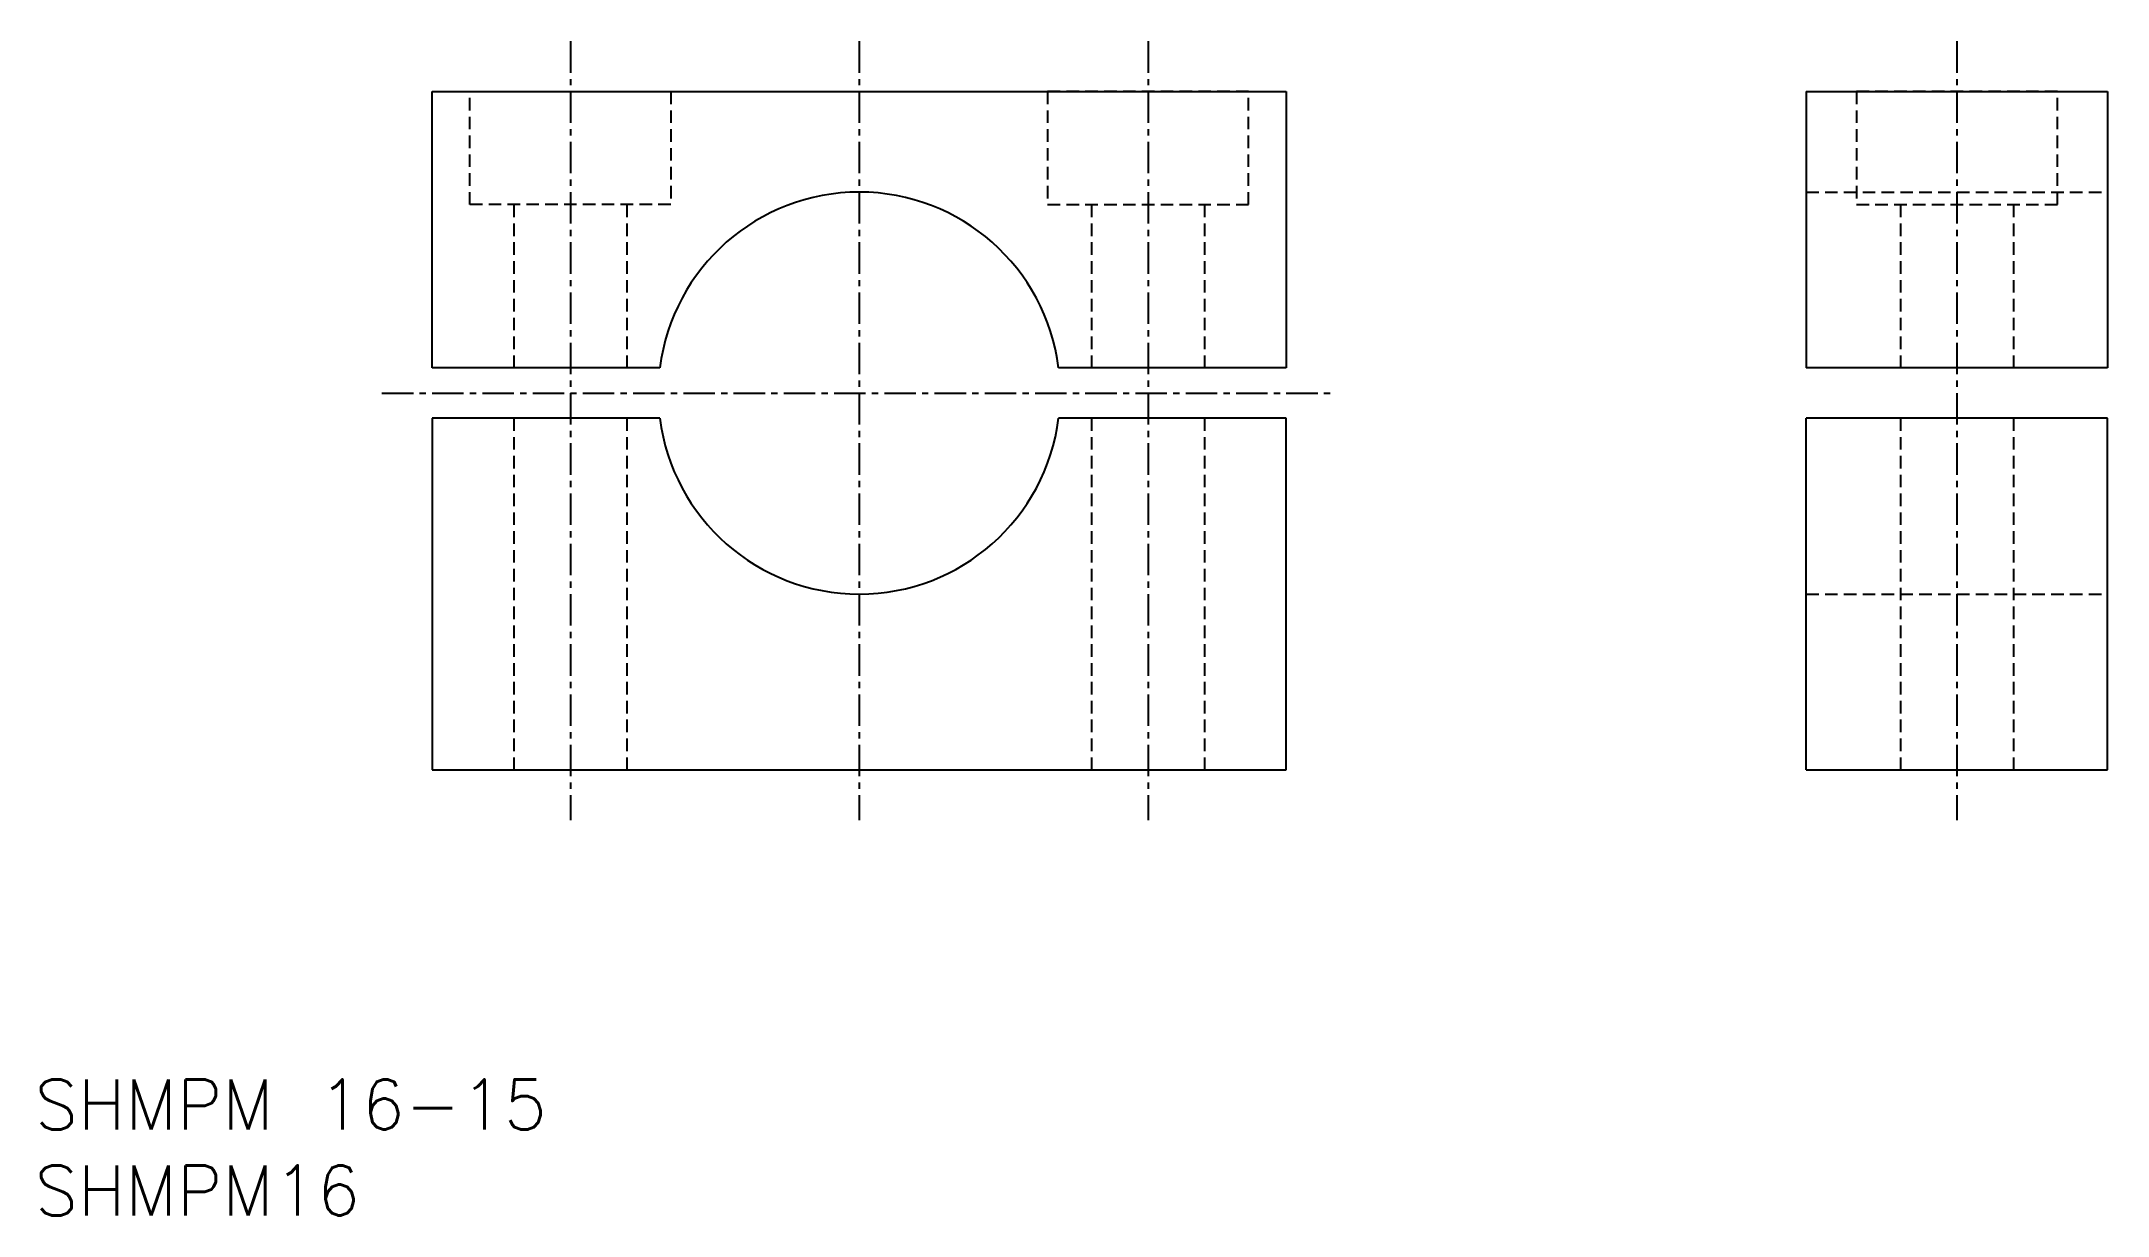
# Model space of a CAD drawing. Extents: x 115.9 to 198.2, y 67.3 to 114.
import ezdxf

# ---------------------------------------------------------------- set-up
doc = ezdxf.new("R2010")
doc.units = 0
doc.linetypes.add('CENTER', pattern=[2, 1.25, -0.25, 0.25, -0.25])
doc.linetypes.add('DASHED', pattern=[0.75, 0.5, -0.25])
doc.layers.get('0').update_dxf_attribs({"linetype": 'CONTINUOUS'})
doc.layers.add('CENTER', color=1, linetype='CENTER')
doc.styles.get("Standard").update_dxf_attribs({"font": 'txt.shx', "bigfont": 'extfont.shx'})

msp = doc.modelspace()

# ---------------------------------------------------------------- linework, layer by layer
at = {"color": 7, "linetype": 'CONTINUOUS'}
for p, q in [((131.5, 101), (131.5, 112)), ((131.5, 112), (165.5, 112)), ((165.5, 112), (165.5, 101)), ((186.197, 112), (198.197, 112)), ((186.197, 112), (186.197, 101)), ((198.197, 112), (198.197, 101)), ((140.563, 101), (131.5, 101)), ((165.5, 101), (156.437, 101)), ((198.197, 101), (186.197, 101)), ((140.563, 99), (131.5, 99)), ((131.5, 99), (131.5, 85)), ((165.5, 99), (156.437, 99)), ((165.5, 85), (165.5, 99)), ((198.197, 99), (186.197, 99)), ((186.197, 85), (186.197, 99)), ((198.197, 85), (198.197, 99)), ((131.5, 85), (165.5, 85)), ((186.197, 85), (198.197, 85))]:
    msp.add_line(p, q, dxfattribs=at)
at = {"color": 3, "linetype": 'DASHED'}
for p, q in [((186.197, 108), (198.197, 108)), ((134.75, 107.5), (134.75, 101)), ((139.25, 107.5), (139.25, 101)), ((157.75, 107.5), (157.75, 101)), ((162.25, 107.5), (162.25, 101)), ((189.947, 107.5), (189.947, 101)), ((194.447, 107.5), (194.447, 101)), ((134.75, 99), (134.75, 85)), ((139.25, 99), (139.25, 85)), ((157.75, 99), (157.75, 85)), ((162.25, 99), (162.25, 85)), ((189.947, 99), (189.947, 85)), ((194.447, 99), (194.447, 85)), ((186.197, 92), (198.197, 92))]:
    msp.add_line(p, q, dxfattribs=at)
for points in [[(141, 107.5), (133, 107.5), (133, 112), (141, 112)], [(156, 107.5), (164, 107.5), (164, 112), (156, 112)], [(188.197, 107.5), (196.197, 107.5), (196.197, 112), (188.197, 112)]]:
    msp.add_lwpolyline(points, close=True, dxfattribs=at)
at = {"color": 7, "linetype": 'CONTINUOUS'}
for start, end in [(7.18076, 172.81924), (187.18076, 352.81924)]:
    msp.add_arc((148.5, 100), 8, start, end, dxfattribs=at)
at = {"layer": 'CENTER', "color": 1, "linetype": 'CENTER'}
for p, q in [((137, 114), (137, 83)), ((148.5, 114), (148.5, 83)), ((160, 114), (160, 83)), ((192.197, 114), (192.197, 83)), ((129.5, 100), (167.5, 100))]:
    msp.add_line(p, q, dxfattribs=at)

# ---------------------------------------------------------------- texts
at = {"color": 7, "linetype": 'CONTINUOUS'}
for s, p in [('SHMPM 16-15', (115.683, 70.681)), ('SHMPM16', (115.683, 67.257))]:
    msp.add_text(s, height=2, dxfattribs=at).set_placement(p)

doc.saveas('drawing.dxf')
